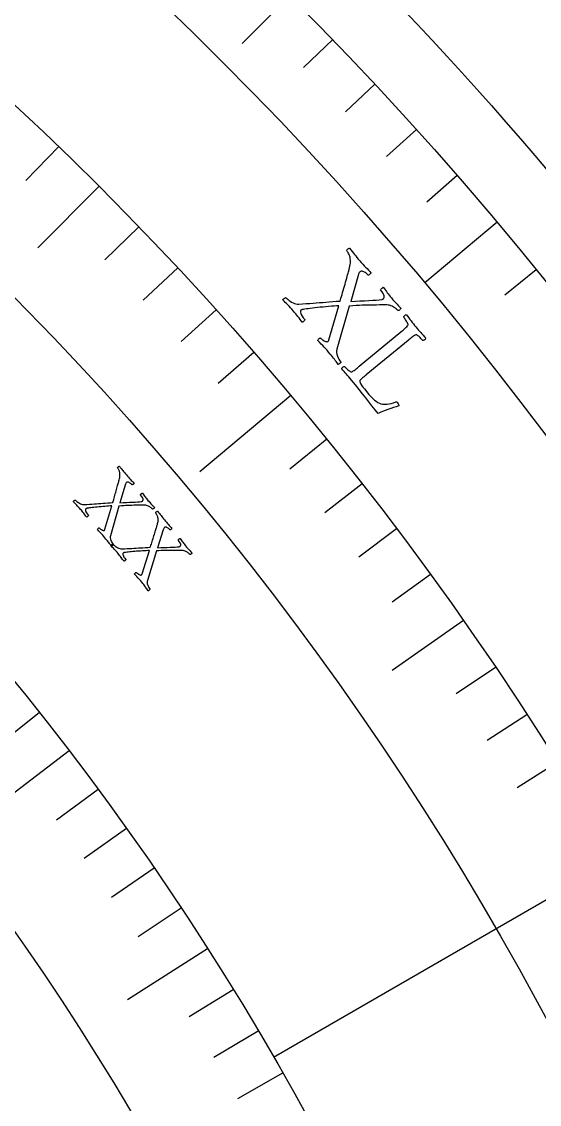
# Model space of a CAD drawing. Header units: millimetres. Extents: x -76 to 76, y -76 to 98.
# Drawn here: x 46.99 to 57.95, y 29.22 to 52.12 of the extents above; entities that cross this region are included whole.
import ezdxf

# ---------------------------------------------------------------- set-up
doc = ezdxf.new("R2010")
doc.units = ezdxf.units.MM
for name, color, linetype in [('CUT_OUTER', 1, 'Continuous'), ('ENGRAVE', 7, 'Continuous'), ('ENGRAVE_FINE', 8, 'Continuous'), ('TEXT', 5, 'Continuous')]:
    doc.layers.add(name, color=color, linetype=linetype)

msp = doc.modelspace()

# ---------------------------------------------------------------- linework, layer by layer
at = {"layer": 'CUT_OUTER'}
msp.add_lwpolyline([(55.0428, 52.4051), (55.3633, 52.0664), (55.6817, 51.7257), (55.9981, 51.383), (56.3123, 51.0385), (56.6244, 50.692), (56.9344, 50.3436), (57.2422, 49.9933), (57.5479, 49.6411), (57.8514, 49.2871), (58.1527, 48.9312)], dxfattribs=at)
at = {"layer": 'ENGRAVE'}
for points in [[(52.6653, 52.6653), (51.6577, 51.6577)], [(48.6348, 48.6348), (47.3343, 47.3343)], [(57.055, 47.8748), (55.5267, 46.5925)], [(52.6885, 44.2109), (50.7673, 42.5988)], [(56.3413, 39.4506), (54.8347, 38.3957)], [(47.9981, 36.6982), (45.8246, 35.0364)], [(59.5652, 34.39), (52.3253, 30.21)], [(50.9274, 32.5111), (49.2363, 31.4315)]]:
    msp.add_lwpolyline(points, dxfattribs=at)
for radius in [74.48, 74.48, 72.485, 68.78, 68.78, 65.854, 60.42, 60.42, 57.228, 51.3, 51.3]:
    msp.add_circle((0, 0), radius, dxfattribs=at)
at = {"layer": 'ENGRAVE_FINE'}
for points in [[(53.5764, 51.7382), (52.9614, 51.1442)], [(54.4712, 50.7952), (53.8459, 50.2121)], [(55.3494, 49.8368), (54.714, 49.2647)], [(47.7786, 49.4762), (47.0817, 48.7545)], [(56.2108, 48.8633), (55.5655, 48.3023)], [(49.4762, 47.7786), (48.7545, 47.0817)], [(50.3025, 46.9078), (49.5688, 46.2237)], [(57.8818, 46.8718), (57.2174, 46.3337)], [(51.1135, 46.0228), (50.368, 45.3515)], [(51.9089, 45.1237), (51.1518, 44.4656)], [(53.4521, 43.2847), (52.6725, 42.6533)], [(54.1994, 42.3452), (53.4088, 41.7276)], [(54.9302, 41.3928), (54.129, 40.7891)], [(55.6442, 40.4279), (54.8326, 39.8382)], [(57.0212, 38.4613), (56.1895, 37.9003)], [(47.3712, 37.5039), (46.5132, 36.8246)], [(57.6838, 37.4603), (56.8424, 36.9139)], [(58.3287, 36.4478), (57.478, 35.9162)], [(48.6115, 35.8817), (47.731, 35.2318)], [(49.2114, 35.0545), (48.32, 34.4195)], [(49.7974, 34.2168), (48.8954, 33.5971)], [(50.3695, 33.369), (49.4572, 32.7646)], [(51.471, 31.6435), (50.5387, 31.0703)], [(52.0001, 30.7664), (51.0582, 30.2091)], [(52.5144, 29.8799), (51.5632, 29.3387)]]:
    msp.add_lwpolyline(points, dxfattribs=at)
at = {"layer": 'TEXT'}
for points in [[(54.15, 47.0606), (54.1825, 47.0236), (54.214, 46.9885), (54.2445, 46.9552), (54.274, 46.9239), (54.3028, 46.8936), (54.3312, 46.8635), (54.3592, 46.8334), (54.3869, 46.8035), (54.3833, 46.7972), (54.3771, 46.7896), (54.3684, 46.7808), (54.3572, 46.7706), (54.3458, 46.7618), (54.3367, 46.7566), (54.3297, 46.7553), (54.325, 46.7576), (54.3175, 46.7657), (54.3077, 46.775), (54.2957, 46.7856), (54.2815, 46.7976), (54.2658, 46.8094), (54.2496, 46.8198), (54.2328, 46.8288), (54.2154, 46.8364), (54.1982, 46.8409), (54.1821, 46.8408), (54.167, 46.836), (54.153, 46.8267), (54.142, 46.8144), (54.132, 46.7974), (54.1228, 46.7757), (54.1146, 46.7493), (53.9569, 46.1999), (54.0567, 46.206), (54.1538, 46.2115), (54.2482, 46.2164), (54.34, 46.2206), (54.4249, 46.2248), (54.4989, 46.2297), (54.5619, 46.2352), (54.614, 46.2414), (54.6217, 46.243), (54.6288, 46.2452), (54.6353, 46.2481), (54.6413, 46.2517), (54.6464, 46.2552), (54.6503, 46.258), (54.6531, 46.26), (54.6547, 46.2613), (54.661, 46.2693), (54.665, 46.281), (54.6669, 46.2963), (54.6666, 46.3152), (54.6608, 46.3389), (54.646, 46.3682), (54.6223, 46.4033), (54.5897, 46.444), (54.5897, 46.4489), (54.593, 46.4555), (54.5996, 46.4638), (54.6095, 46.4737), (54.6205, 46.4834), (54.6304, 46.491), (54.6391, 46.4965), (54.6467, 46.4999), (54.6702, 46.4681), (54.6924, 46.4382), (54.7132, 46.4102), (54.7326, 46.3839), (54.752, 46.3582), (54.7729, 46.3315), (54.7951, 46.304), (54.8188, 46.2757), (54.8519, 46.2369), (54.8829, 46.2018), (54.9116, 46.1702), (54.9382, 46.1424), (54.9625, 46.1174), (54.9845, 46.0946), (55.0043, 46.074), (55.0217, 46.0556), (55.0183, 46.0494), (55.013, 46.0424), (55.0058, 46.0344), (54.9967, 46.0255), (54.9867, 46.0175), (54.9767, 46.012), (54.9668, 46.0091), (54.9571, 46.0087), (54.9518, 46.0143), (54.9434, 46.0224), (54.9317, 46.033), (54.9168, 46.0461), (54.8992, 46.0602), (54.8793, 46.0738), (54.8571, 46.0868), (54.8327, 46.0993), (54.8064, 46.1102), (54.7787, 46.1182), (54.7495, 46.1234), (54.7189, 46.1257), (54.6411, 46.1253), (54.5686, 46.125), (54.5014, 46.1248), (54.4395, 46.1246), (54.3802, 46.1241), (54.3211, 46.123), (54.2621, 46.1212), (54.2031, 46.1187), (54.1415, 46.1156), (54.0745, 46.112), (54.0021, 46.1077), (53.9243, 46.1029), (53.6627, 45.1889), (53.6562, 45.1551), (53.6561, 45.12), (53.6625, 45.0836), (53.6752, 45.046), (53.6918, 45.0094), (53.7097, 44.9761), (53.7288, 44.946), (53.7492, 44.9192), (53.7463, 44.9123), (53.7408, 44.9047), (53.7327, 44.8965), (53.7219, 44.8876), (53.711, 44.8795), (53.7024, 44.8735), (53.696, 44.8696), (53.6919, 44.8679), (53.6695, 44.8988), (53.6486, 44.9276), (53.6294, 44.9542), (53.6118, 44.9785), (53.5938, 45.0028), (53.5734, 45.029), (53.5506, 45.0573), (53.5255, 45.0876), (53.4904, 45.1288), (53.4572, 45.1669), (53.426, 45.2019), (53.3966, 45.2338), (53.3669, 45.2655), (53.3347, 45.2998), (53.3001, 45.3367), (53.2631, 45.3761), (53.2652, 45.3842), (53.2703, 45.393), (53.2784, 45.4026), (53.2894, 45.4129), (53.3008, 45.4218), (53.31, 45.4269), (53.3169, 45.4283), (53.3216, 45.426), (53.3281, 45.4191), (53.3371, 45.411), (53.3485, 45.4015), (53.3623, 45.3908), (53.3777, 45.38), (53.3936, 45.3704), (53.4102, 45.362), (53.4273, 45.3547), (53.4437, 45.3498), (53.4581, 45.3486), (53.4705, 45.3511), (53.4809, 45.3572), (53.4831, 45.3594), (53.4853, 45.3622), (53.4875, 45.3658), (53.4898, 45.3701), (53.4919, 45.3747), (53.4935, 45.3791), (53.4946, 45.3832), (53.4951, 45.3872), (53.71, 46.1083), (53.6588, 46.1051), (53.6051, 46.1013), (53.549, 46.0969), (53.4904, 46.092), (53.431, 46.0867), (53.3723, 46.0813), (53.3143, 46.0758), (53.2571, 46.0702), (53.2021, 46.0645), (53.1508, 46.0588), (53.1031, 46.053), (53.0591, 46.0472), (53.0202, 46.0417), (52.9879, 46.037), (52.9622, 46.033), (52.9432, 46.0298), (52.9398, 46.029), (52.9358, 46.0279), (52.9309, 46.0267), (52.9254, 46.0252), (52.9195, 46.0233), (52.9139, 46.0206), (52.9084, 46.0172), (52.9031, 46.0131), (52.8959, 46.003), (52.8929, 45.9888), (52.894, 45.9706), (52.8994, 45.9484), (52.9105, 45.9218), (52.9289, 45.8908), (52.9545, 45.8553), (52.9875, 45.8153), (52.9848, 45.8081), (52.9798, 45.8), (52.9724, 45.791), (52.9626, 45.7811), (52.9525, 45.772), (52.9442, 45.7656), (52.9376, 45.7619), (52.9329, 45.7609), (52.9107, 45.7905), (52.8882, 45.8204), (52.8653, 45.8504), (52.842, 45.8805), (52.8184, 45.9103), (52.7947, 45.9396), (52.7708, 45.9682), (52.7467, 45.9963), (52.7137, 46.0337), (52.6827, 46.068), (52.6538, 46.099), (52.627, 46.127), (52.6009, 46.1535), (52.5742, 46.1804), (52.5469, 46.2076), (52.519, 46.2353), (52.5234, 46.242), (52.5301, 46.2492), (52.539, 46.2566), (52.55, 46.2644), (52.5611, 46.2715), (52.5698, 46.2768), (52.5762, 46.2803), (52.5803, 46.282), (52.5862, 46.2762), (52.5968, 46.2669), (52.6119, 46.2543), (52.6317, 46.2381), (52.6549, 46.2206), (52.6802, 46.2036), (52.7079, 46.1872), (52.7377, 46.1714), (52.7684, 46.158), (52.7987, 46.149), (52.8286, 46.1444), (52.8581, 46.1442), (52.9392, 46.1494), (53.0167, 46.1545), (53.0906, 46.1595), (53.1608, 46.1645), (53.2293, 46.1696), (53.2978, 46.1748), (53.3663, 46.1802), (53.4349, 46.1857), (53.505, 46.1914), (53.578, 46.197), (53.654, 46.2025), (53.7329, 46.208), (53.7421, 46.2374), (53.7521, 46.2705), (53.7627, 46.3071), (53.7741, 46.3474), (53.7861, 46.3899), (53.7985, 46.4332), (53.8112, 46.4774), (53.8244, 46.5224), (53.8374, 46.5671), (53.8499, 46.6104), (53.8617, 46.6523), (53.873, 46.6928), (53.8834, 46.7308), (53.8928, 46.7653), (53.9013, 46.7961), (53.9088, 46.8233), (53.9149, 46.8456), (53.9193, 46.8615), (53.9219, 46.871), (53.9228, 46.8742), (53.9339, 46.913), (53.9424, 46.9489), (53.9485, 46.982), (53.952, 47.0122), (53.9532, 47.0413), (53.9524, 47.0712), (53.9495, 47.1019), (53.9446, 47.1334), (53.9399, 47.1542), (53.9333, 47.175), (53.9247, 47.1956), (53.9141, 47.2162), (53.903, 47.2353), (53.8926, 47.2516), (53.8831, 47.2652), (53.8744, 47.276), (53.8727, 47.2811), (53.8751, 47.2878), (53.8814, 47.2961), (53.8918, 47.3062), (53.9036, 47.3156), (53.9143, 47.3222), (53.9238, 47.3259), (53.9322, 47.3267), (53.9631, 47.2893), (53.9914, 47.2546), (54.0171, 47.2224), (54.0403, 47.1929), (54.0635, 47.1635), (54.0896, 47.1316), (54.1184, 47.0973), (54.15, 47.0606)], [(54.2876, 44.6484), (54.2852, 44.6465), (54.2823, 44.6441), (54.2788, 44.6412), (54.2748, 44.638), (54.2646, 44.6295), (54.2528, 44.6199), (54.2397, 44.609), (54.225, 44.597), (54.2101, 44.5845), (54.196, 44.5722), (54.1828, 44.5603), (54.1705, 44.5486), (54.1602, 44.5379), (54.153, 44.5289), (54.1489, 44.5215), (54.1478, 44.5158), (54.1503, 44.4991), (54.1551, 44.4825), (54.1625, 44.4659), (54.1722, 44.4493), (54.1852, 44.4307), (54.2021, 44.408), (54.2229, 44.3813), (54.2477, 44.3506), (54.3426, 44.2343), (54.3682, 44.2046), (54.3967, 44.1749), (54.428, 44.1451), (54.4623, 44.1152), (54.4976, 44.0879), (54.5319, 44.0657), (54.5654, 44.0487), (54.5979, 44.0369), (54.6283, 44.0304), (54.6609, 44.0267), (54.6955, 44.0257), (54.7324, 44.0276), (54.772, 44.0331), (54.8152, 44.0429), (54.862, 44.057), (54.9123, 44.0755), (54.9207, 44.0766), (54.9296, 44.0736), (54.9391, 44.0667), (54.9491, 44.0559), (54.9625, 44.0376), (54.9717, 44.0212), (54.9766, 44.0067), (54.9774, 43.9942), (54.9216, 43.9747), (54.864, 43.9547), (54.8044, 43.9343), (54.7431, 43.9134), (54.6837, 43.8922), (54.6304, 43.8707), (54.5829, 43.8489), (54.5415, 43.8268), (54.4743, 43.9108), (54.4078, 43.9948), (54.3419, 44.0789), (54.2767, 44.163), (54.2092, 44.2496), (54.1368, 44.3409), (54.0594, 44.4369), (53.9769, 44.5376), (53.9479, 44.5722), (53.9201, 44.6047), (53.8933, 44.635), (53.8677, 44.6631), (53.8426, 44.6905), (53.8175, 44.7188), (53.7923, 44.7479), (53.767, 44.7779), (53.769, 44.7856), (53.7736, 44.7935), (53.7807, 44.8016), (53.7904, 44.8098), (53.8009, 44.8171), (53.8103, 44.8224), (53.8187, 44.8257), (53.8261, 44.8271), (53.8326, 44.8196), (53.8417, 44.8099), (53.8534, 44.7979), (53.8676, 44.7835), (53.8833, 44.7685), (53.8994, 44.7545), (53.9157, 44.7414), (53.9324, 44.7292), (53.948, 44.7193), (53.9608, 44.7132), (53.971, 44.7109), (53.9785, 44.7124), (53.9952, 44.7199), (54.013, 44.7299), (54.0319, 44.7423), (54.0519, 44.7572), (54.0727, 44.7737), (54.0943, 44.791), (54.1165, 44.8091), (54.1394, 44.8279), (55.0214, 45.5582), (55.0442, 45.5772), (55.0663, 45.5959), (55.0877, 45.6141), (55.1082, 45.6319), (55.127, 45.6492), (55.1431, 45.6657), (55.1563, 45.6816), (55.1668, 45.6967), (55.1704, 45.7046), (55.1702, 45.7153), (55.1661, 45.7291), (55.1583, 45.7458), (55.1482, 45.7641), (55.1373, 45.7824), (55.1257, 45.8008), (55.1134, 45.8192), (55.1016, 45.8362), (55.0917, 45.8502), (55.0835, 45.8611), (55.0773, 45.8691), (55.0799, 45.8761), (55.0846, 45.8838), (55.0915, 45.8922), (55.1005, 45.9012), (55.1104, 45.9092), (55.1196, 45.9148), (55.1283, 45.9178), (55.1363, 45.9183), (55.1619, 45.8852), (55.1871, 45.8524), (55.212, 45.8196), (55.2364, 45.787), (55.2608, 45.7548), (55.2853, 45.7232), (55.31, 45.6921), (55.3348, 45.6617), (55.3606, 45.6308), (55.3865, 45.6006), (55.4124, 45.5711), (55.4383, 45.5424), (55.4645, 45.5136), (55.4911, 45.484), (55.5181, 45.4536), (55.5455, 45.4225), (55.5435, 45.4146), (55.5389, 45.4067), (55.5317, 45.3987), (55.5219, 45.3905), (55.5114, 45.3834), (55.5019, 45.3782), (55.4934, 45.375), (55.486, 45.3738), (55.4794, 45.3815), (55.4702, 45.3915), (55.4583, 45.4039), (55.4439, 45.4187), (55.4282, 45.4342), (55.4125, 45.4489), (55.3968, 45.4627), (55.3812, 45.4756), (55.3666, 45.4862), (55.3538, 45.4928), (55.3429, 45.4956), (55.3338, 45.4944), (55.32, 45.488), (55.3052, 45.4795), (55.2894, 45.4691), (55.2725, 45.4566), (55.2547, 45.4428), (55.2363, 45.4282), (55.2172, 45.4128), (55.1974, 45.3967), (55.1942, 45.394), (55.191, 45.3914), (55.1878, 45.3888), (55.1846, 45.3862), (55.1814, 45.3836), (55.1783, 45.381), (55.1751, 45.3783), (55.1719, 45.3757)], [(49.2105, 42.5311), (49.2327, 42.5057), (49.2541, 42.4816), (49.275, 42.4588), (49.2951, 42.4374), (49.3148, 42.4166), (49.3342, 42.3959), (49.3533, 42.3753), (49.3722, 42.3548), (49.3697, 42.3505), (49.3655, 42.3453), (49.3595, 42.3392), (49.3518, 42.3323), (49.344, 42.3262), (49.3377, 42.3226), (49.3329, 42.3217), (49.3296, 42.3233), (49.3245, 42.3288), (49.3178, 42.3352), (49.3096, 42.3425), (49.2999, 42.3507), (49.2892, 42.3588), (49.2781, 42.366), (49.2666, 42.3721), (49.2546, 42.3773), (49.2428, 42.3804), (49.2318, 42.3803), (49.2214, 42.3771), (49.2118, 42.3707), (49.2042, 42.3623), (49.1973, 42.3506), (49.1909, 42.3357), (49.1852, 42.3176), (49.0759, 41.9405), (49.1444, 41.9447), (49.2111, 41.9485), (49.276, 41.9519), (49.339, 41.9549), (49.3973, 41.9578), (49.4481, 41.9613), (49.4914, 41.9651), (49.5271, 41.9695), (49.5324, 41.9706), (49.5373, 41.9721), (49.5418, 41.9741), (49.5459, 41.9766), (49.5494, 41.979), (49.5521, 41.9809), (49.554, 41.9823), (49.5551, 41.9832), (49.5594, 41.9887), (49.5622, 41.9967), (49.5635, 42.0072), (49.5633, 42.0202), (49.5594, 42.0364), (49.5493, 42.0565), (49.5331, 42.0805), (49.5107, 42.1084), (49.5107, 42.1118), (49.513, 42.1163), (49.5175, 42.122), (49.5244, 42.1288), (49.5319, 42.1355), (49.5387, 42.1407), (49.5447, 42.1445), (49.5499, 42.1468), (49.566, 42.1251), (49.5812, 42.1046), (49.5954, 42.0854), (49.6087, 42.0674), (49.622, 42.0498), (49.6363, 42.0316), (49.6515, 42.0127), (49.6677, 41.9933), (49.6904, 41.9668), (49.7116, 41.9428), (49.7314, 41.9212), (49.7496, 41.9022), (49.7663, 41.8851), (49.7814, 41.8695), (49.7949, 41.8555), (49.8069, 41.8429), (49.8045, 41.8387), (49.8009, 41.8338), (49.796, 41.8283), (49.7897, 41.8222), (49.7828, 41.8167), (49.776, 41.8129), (49.7692, 41.8108), (49.7625, 41.8106), (49.7589, 41.8144), (49.7531, 41.8199), (49.7451, 41.8271), (49.7349, 41.8361), (49.7228, 41.8457), (49.7091, 41.855), (49.6939, 41.8639), (49.6771, 41.8724), (49.6591, 41.8798), (49.6401, 41.8852), (49.6201, 41.8887), (49.5991, 41.8903), (49.5457, 41.8899), (49.4959, 41.8896), (49.4497, 41.8893), (49.4072, 41.8891), (49.3666, 41.8887), (49.3259, 41.8879), (49.2854, 41.8866), (49.2449, 41.8848), (49.2026, 41.8827), (49.1566, 41.8801), (49.1068, 41.8772), (49.0534, 41.8738), (48.8736, 41.2455), (48.8691, 41.2222), (48.8691, 41.1981), (48.8735, 41.1731), (48.8824, 41.1472), (48.8939, 41.122), (48.9062, 41.0991), (48.9194, 41.0784), (48.9334, 41.06), (48.9315, 41.0552), (48.9277, 41.05), (48.9221, 41.0443), (48.9148, 41.0382), (48.9073, 41.0327), (48.9014, 41.0285), (48.897, 41.0258), (48.8942, 41.0246), (48.8787, 41.0459), (48.8643, 41.0657), (48.851, 41.084), (48.8388, 41.1007), (48.8264, 41.1174), (48.8123, 41.1355), (48.7966, 41.1549), (48.7793, 41.1758), (48.7551, 41.2041), (48.7322, 41.2303), (48.7107, 41.2545), (48.6904, 41.2764), (48.67, 41.2983), (48.6479, 41.3219), (48.624, 41.3473), (48.5985, 41.3745), (48.5999, 41.38), (48.6035, 41.3861), (48.609, 41.3927), (48.6166, 41.3998), (48.6245, 41.4058), (48.6308, 41.4093), (48.6355, 41.4103), (48.6387, 41.4087), (48.6432, 41.404), (48.6494, 41.3984), (48.6573, 41.3919), (48.6668, 41.3845), (48.6774, 41.3771), (48.6883, 41.3704), (48.6997, 41.3646), (48.7115, 41.3596), (48.7228, 41.3562), (48.7327, 41.3554), (48.7412, 41.3571), (48.7484, 41.3613), (48.7498, 41.3628), (48.7514, 41.3648), (48.7529, 41.3672), (48.7545, 41.3702), (48.7559, 41.3733), (48.757, 41.3763), (48.7577, 41.3792), (48.7581, 41.3819), (48.9061, 41.8776), (48.8709, 41.8754), (48.834, 41.8729), (48.7955, 41.8699), (48.7552, 41.8666), (48.7143, 41.863), (48.674, 41.8593), (48.6341, 41.8556), (48.5948, 41.8519), (48.5569, 41.8481), (48.5216, 41.8442), (48.4888, 41.8403), (48.4585, 41.8364), (48.4318, 41.8328), (48.4096, 41.8296), (48.3919, 41.8269), (48.3788, 41.8248), (48.3765, 41.8242), (48.3737, 41.8235), (48.3704, 41.8226), (48.3665, 41.8216), (48.3625, 41.8203), (48.3586, 41.8185), (48.3549, 41.8162), (48.3512, 41.8134), (48.3462, 41.8064), (48.3441, 41.7967), (48.3449, 41.7841), (48.3486, 41.7688), (48.3562, 41.7505), (48.3688, 41.7292), (48.3864, 41.7047), (48.409, 41.677), (48.4072, 41.6721), (48.4037, 41.6666), (48.3986, 41.6604), (48.3918, 41.6536), (48.3849, 41.6474), (48.3792, 41.643), (48.3747, 41.6404), (48.3714, 41.6397), (48.3562, 41.6602), (48.3407, 41.6808), (48.325, 41.7014), (48.309, 41.7222), (48.2928, 41.7428), (48.2765, 41.763), (48.2601, 41.7828), (48.2436, 41.8022), (48.2209, 41.828), (48.1997, 41.8517), (48.1798, 41.8732), (48.1614, 41.8925), (48.1435, 41.9108), (48.1252, 41.9294), (48.1065, 41.9483), (48.0874, 41.9674), (48.0905, 41.972), (48.0951, 41.9769), (48.1012, 41.982), (48.1088, 41.9873), (48.1164, 41.9922), (48.1224, 41.9958), (48.1268, 41.9982), (48.1297, 41.9993), (48.1337, 41.9953), (48.141, 41.9889), (48.1514, 41.9801), (48.1649, 41.969), (48.1808, 41.9568), (48.1983, 41.945), (48.2172, 41.9337), (48.2377, 41.9227), (48.2588, 41.9134), (48.2797, 41.9071), (48.3002, 41.9039), (48.3205, 41.9037), (48.3763, 41.907), (48.4296, 41.9104), (48.4804, 41.9137), (48.5287, 41.9169), (48.5758, 41.9203), (48.6229, 41.9237), (48.67, 41.9273), (48.7171, 41.9311), (48.7653, 41.9349), (48.8155, 41.9386), (48.8677, 41.9424), (48.922, 41.9461), (48.9284, 41.9663), (48.9352, 41.989), (48.9426, 42.0142), (48.9505, 42.0418), (48.9588, 42.071), (48.9674, 42.1008), (48.9763, 42.1311), (48.9854, 42.162), (48.9945, 42.1927), (49.0031, 42.2224), (49.0114, 42.2512), (49.0192, 42.279), (49.0264, 42.305), (49.033, 42.3286), (49.0389, 42.3498), (49.0442, 42.3685), (49.0484, 42.3837), (49.0515, 42.3946), (49.0533, 42.4012), (49.0539, 42.4034), (49.0616, 42.43), (49.0676, 42.4546), (49.0719, 42.4773), (49.0744, 42.498), (49.0753, 42.518), (49.0748, 42.5386), (49.073, 42.5596), (49.0697, 42.5812), (49.0666, 42.5955), (49.0621, 42.6097), (49.0563, 42.6239), (49.0491, 42.638), (49.0415, 42.6511), (49.0345, 42.6624), (49.028, 42.6717), (49.0221, 42.6791), (49.021, 42.6826), (49.0226, 42.6872), (49.027, 42.6929), (49.0342, 42.6998), (49.0423, 42.7062), (49.0497, 42.7107), (49.0562, 42.7133), (49.062, 42.7138), (49.083, 42.6881), (49.1023, 42.6643), (49.1198, 42.6422), (49.1356, 42.6219), (49.1515, 42.6017), (49.1692, 42.5799), (49.1889, 42.5563), (49.2105, 42.5311)], [(50.017, 41.5797), (50.0387, 41.5538), (50.0597, 41.5293), (50.0801, 41.5062), (50.0998, 41.4843), (50.1191, 41.4631), (50.1381, 41.4421), (50.1568, 41.4211), (50.1753, 41.4003), (50.1728, 41.396), (50.1684, 41.3909), (50.1623, 41.3849), (50.1545, 41.3781), (50.1465, 41.3722), (50.1402, 41.3688), (50.1354, 41.3679), (50.1321, 41.3696), (50.1271, 41.3752), (50.1206, 41.3818), (50.1125, 41.3892), (50.1029, 41.3976), (50.0924, 41.4059), (50.0814, 41.4132), (50.07, 41.4196), (50.0582, 41.425), (50.0465, 41.4284), (50.0354, 41.4285), (50.025, 41.4254), (50.0152, 41.4192), (50.0075, 41.411), (50.0003, 41.3994), (49.9937, 41.3847), (49.9876, 41.3667), (49.8711, 40.9917), (49.9397, 40.9946), (50.0065, 40.9971), (50.0714, 40.9993), (50.1344, 41.001), (50.1928, 41.0029), (50.2437, 41.0053), (50.287, 41.0084), (50.3228, 41.012), (50.3281, 41.013), (50.333, 41.0145), (50.3375, 41.0164), (50.3417, 41.0188), (50.3452, 41.0211), (50.348, 41.023), (50.3499, 41.0244), (50.3511, 41.0252), (50.3555, 41.0306), (50.3584, 41.0386), (50.3599, 41.0491), (50.36, 41.0621), (50.3563, 41.0783), (50.3466, 41.0986), (50.3309, 41.1229), (50.3091, 41.1513), (50.3091, 41.1546), (50.3115, 41.1591), (50.3162, 41.1647), (50.3231, 41.1714), (50.3308, 41.1779), (50.3377, 41.183), (50.3438, 41.1867), (50.349, 41.1889), (50.3647, 41.1669), (50.3794, 41.1461), (50.3933, 41.1266), (50.4062, 41.1084), (50.4192, 41.0905), (50.4331, 41.072), (50.448, 41.0529), (50.4638, 41.0332), (50.486, 41.0062), (50.5068, 40.9818), (50.5261, 40.9599), (50.5439, 40.9405), (50.5603, 40.9231), (50.5751, 40.9073), (50.5883, 40.8929), (50.6001, 40.8801), (50.5977, 40.8759), (50.5939, 40.8712), (50.5889, 40.8658), (50.5825, 40.8598), (50.5755, 40.8544), (50.5686, 40.8507), (50.5618, 40.8488), (50.5551, 40.8487), (50.5516, 40.8525), (50.5459, 40.8581), (50.538, 40.8655), (50.528, 40.8747), (50.516, 40.8846), (50.5026, 40.8941), (50.4875, 40.9033), (50.4709, 40.9121), (50.4531, 40.9198), (50.4342, 40.9256), (50.4142, 40.9295), (50.3932, 40.9315), (50.3398, 40.9321), (50.29, 40.9327), (50.2439, 40.9333), (50.2014, 40.934), (50.1607, 40.9344), (50.1201, 40.9343), (50.0795, 40.9338), (50.039, 40.9328), (49.9967, 40.9315), (49.9506, 40.9298), (49.9008, 40.9278), (49.8473, 40.9255), (49.6555, 40.3008), (49.6506, 40.2776), (49.6501, 40.2534), (49.6541, 40.2283), (49.6624, 40.2023), (49.6734, 40.1769), (49.6853, 40.1537), (49.6981, 40.1328), (49.7118, 40.1142), (49.7097, 40.1094), (49.7059, 40.1042), (49.7002, 40.0987), (49.6927, 40.0927), (49.6851, 40.0873), (49.6791, 40.0833), (49.6747, 40.0807), (49.6718, 40.0795), (49.6568, 40.1011), (49.6428, 40.1212), (49.6298, 40.1397), (49.618, 40.1567), (49.6059, 40.1736), (49.5922, 40.1919), (49.5768, 40.2117), (49.5599, 40.2328), (49.5363, 40.2616), (49.5139, 40.2883), (49.4928, 40.3128), (49.473, 40.3352), (49.453, 40.3574), (49.4313, 40.3814), (49.4079, 40.4073), (49.3829, 40.4349), (49.3845, 40.4405), (49.3881, 40.4465), (49.3938, 40.4529), (49.4015, 40.4599), (49.4095, 40.4658), (49.4159, 40.4692), (49.4206, 40.4701), (49.4238, 40.4684), (49.4282, 40.4636), (49.4343, 40.4579), (49.442, 40.4512), (49.4514, 40.4437), (49.4618, 40.436), (49.4727, 40.4292), (49.4839, 40.4232), (49.4956, 40.4179), (49.5068, 40.4143), (49.5167, 40.4133), (49.5253, 40.4148), (49.5326, 40.4189), (49.534, 40.4204), (49.5356, 40.4223), (49.5372, 40.4247), (49.5388, 40.4277), (49.5403, 40.4308), (49.5415, 40.4338), (49.5423, 40.4366), (49.5427, 40.4393), (49.7001, 40.9321), (49.6649, 40.9306), (49.628, 40.9287), (49.5894, 40.9265), (49.549, 40.924), (49.5081, 40.9212), (49.4677, 40.9183), (49.4278, 40.9154), (49.3884, 40.9124), (49.3505, 40.9093), (49.3151, 40.9061), (49.2822, 40.9028), (49.2519, 40.8995), (49.225, 40.8964), (49.2028, 40.8936), (49.1851, 40.8913), (49.1719, 40.8894), (49.1696, 40.8888), (49.1668, 40.8882), (49.1635, 40.8874), (49.1596, 40.8865), (49.1556, 40.8852), (49.1516, 40.8835), (49.1478, 40.8813), (49.1441, 40.8785), (49.139, 40.8716), (49.1367, 40.8619), (49.1373, 40.8494), (49.1406, 40.834), (49.1479, 40.8156), (49.1601, 40.794), (49.1772, 40.7691), (49.1993, 40.7411), (49.1974, 40.7362), (49.1938, 40.7307), (49.1886, 40.7247), (49.1817, 40.718), (49.1746, 40.7119), (49.1688, 40.7076), (49.1643, 40.7052), (49.161, 40.7045), (49.1462, 40.7253), (49.1311, 40.7461), (49.1157, 40.7671), (49.1002, 40.7882), (49.0844, 40.8091), (49.0685, 40.8296), (49.0524, 40.8497), (49.0363, 40.8694), (49.0141, 40.8957), (48.9933, 40.9197), (48.9739, 40.9416), (48.9559, 40.9612), (48.9383, 40.9799), (48.9204, 40.9988), (48.902, 41.0181), (48.8833, 41.0376), (48.8865, 41.0421), (48.8912, 41.0469), (48.8974, 41.0519), (48.9051, 41.0571), (48.9128, 41.0618), (48.9189, 41.0653), (48.9233, 41.0676), (48.9262, 41.0687), (48.9302, 41.0646), (48.9373, 41.058), (48.9475, 41.0491), (48.9608, 41.0376), (48.9765, 41.0252), (48.9937, 41.0131), (49.0125, 41.0014), (49.0327, 40.99), (49.0537, 40.9803), (49.0744, 40.9736), (49.0949, 40.97), (49.1151, 40.9694), (49.171, 40.9717), (49.2243, 40.974), (49.2752, 40.9763), (49.3235, 40.9787), (49.3707, 40.9811), (49.4178, 40.9837), (49.465, 40.9864), (49.5122, 40.9892), (49.5605, 40.9921), (49.6107, 40.9949), (49.663, 40.9976), (49.7173, 41.0003), (49.7241, 41.0204), (49.7314, 41.0429), (49.7393, 41.0679), (49.7477, 41.0954), (49.7566, 41.1245), (49.7657, 41.154), (49.7752, 41.1842), (49.7849, 41.2149), (49.7945, 41.2454), (49.8038, 41.275), (49.8125, 41.3036), (49.8209, 41.3312), (49.8287, 41.3571), (49.8357, 41.3806), (49.842, 41.4017), (49.8476, 41.4202), (49.8521, 41.4354), (49.8554, 41.4463), (49.8574, 41.4528), (49.858, 41.4549), (49.8662, 41.4814), (49.8727, 41.5059), (49.8774, 41.5285), (49.8803, 41.5492), (49.8816, 41.5692), (49.8815, 41.5897), (49.8801, 41.6108), (49.8772, 41.6324), (49.8744, 41.6468), (49.8702, 41.6611), (49.8646, 41.6754), (49.8577, 41.6896), (49.8504, 41.7029), (49.8436, 41.7142), (49.8373, 41.7237), (49.8315, 41.7312), (49.8304, 41.7347), (49.8322, 41.7393), (49.8367, 41.7449), (49.844, 41.7517), (49.8522, 41.758), (49.8597, 41.7623), (49.8663, 41.7647), (49.872, 41.7652), (49.8926, 41.7391), (49.9114, 41.7148), (49.9285, 41.6924), (49.9439, 41.6719), (49.9593, 41.6514), (49.9767, 41.6292), (49.9959, 41.6053), (50.017, 41.5797)]]:
    msp.add_lwpolyline(points, close=True, dxfattribs=at)

doc.saveas('drawing.dxf')
